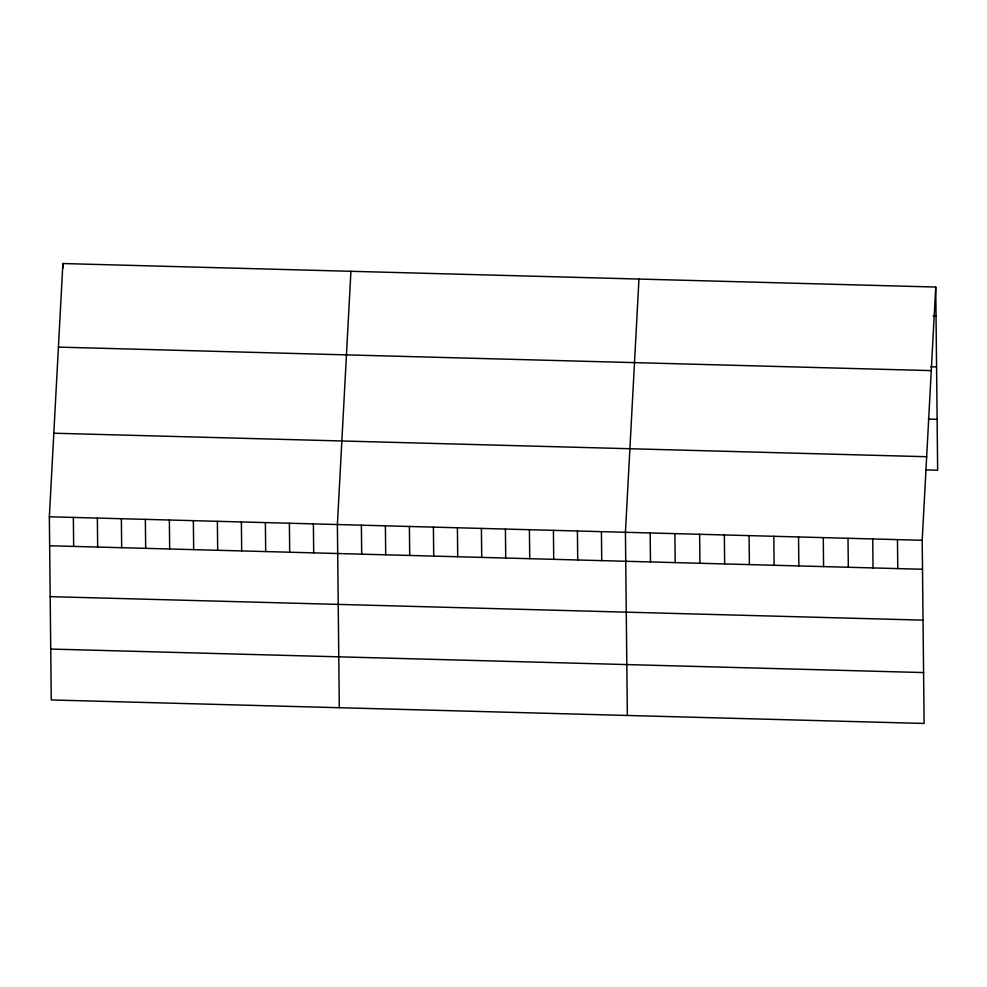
<?xml version="1.0" encoding="UTF-8"?>
<svg xmlns="http://www.w3.org/2000/svg" width="987" height="987" viewBox="0 0 987 987"><rect width="100%" height="100%" fill="white"/><g stroke="black" fill="none" stroke-linecap="round" stroke-linejoin="round"><path stroke-width="1.48" d="M935.738 287.044L922.203 540.284L924.116 723.459L51.262 699.956L49.35 516.781L62.884 263.541L935.738 287.044L937.65 470.219L926.016 469.898M350.916 271.302L337.394 524.541L339.306 707.704M638.959 279.062L625.437 532.301L627.35 715.464M933.122 315.951L936.034 316.025M930.753 366.757L936.564 366.905M58.418 347.116L931.272 370.618M928.385 419.105L937.119 419.339M53.816 433.219L926.67 456.722M49.35 516.781L922.203 540.284M49.658 545.762L922.5 569.265M50.189 596.641L923.042 620.144M50.732 649.064L923.585 672.566M897.467 539.618L897.775 568.598M872.742 538.951L873.039 567.932M848.006 538.285L848.314 567.266M823.281 537.619L823.577 566.6M798.545 536.953L798.853 565.933M773.82 536.286L774.116 565.267M749.084 535.62L749.392 564.601M724.359 534.954L724.655 563.935M699.623 534.288L699.931 563.269M674.898 533.622L675.194 562.602M650.162 532.955L650.47 561.936M601.428 531.648L601.737 560.628M577.42 531.006L577.728 559.974M553.423 530.352L553.719 559.333M529.414 529.711L529.723 558.691M505.418 529.069L505.714 558.037M481.409 528.415L481.718 557.396M457.413 527.774L457.709 556.742M433.404 527.12L433.712 556.1M409.395 526.478L409.704 555.459M385.399 525.837L385.707 554.805M361.39 525.183L361.698 554.163M313.385 523.887L313.693 552.868M289.388 523.246L289.685 552.226M265.38 522.604L265.688 551.573M241.383 521.95L241.679 550.931M217.374 521.309L217.683 550.29M193.366 520.655L193.674 549.636M169.369 520.013L169.665 548.994M145.36 519.372L145.669 548.34M121.364 518.718L121.66 547.699M97.355 518.076L97.664 547.057M73.359 517.435L73.655 546.403M62.884 263.541L62.934 268.119"/></g></svg>
